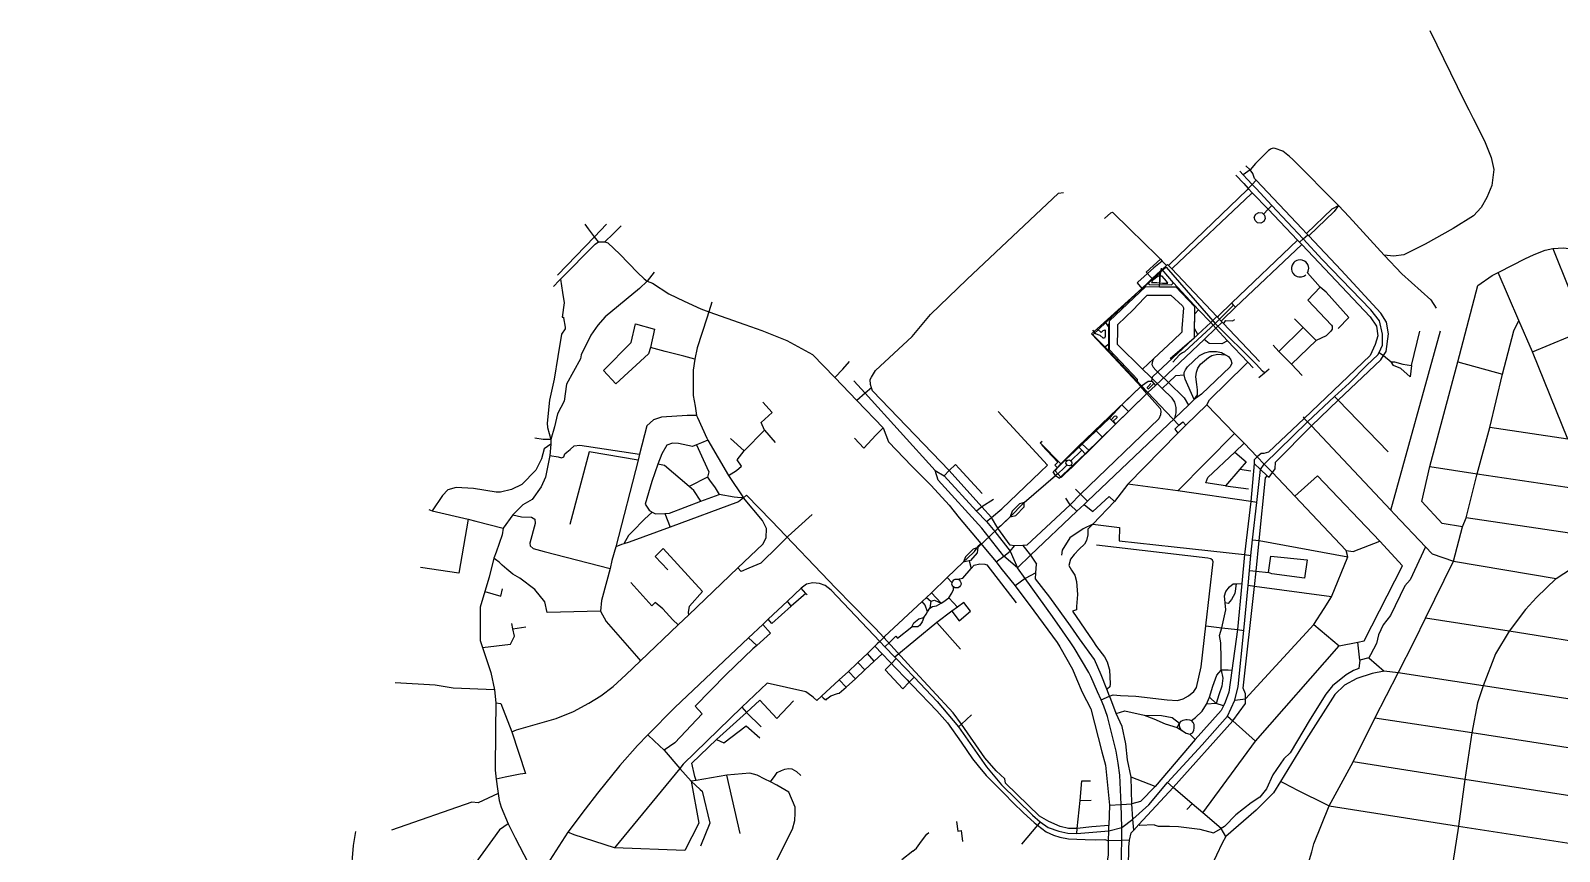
# Model space of a CAD drawing. Header units: metres. Extents: x -31082 to -28469, y -47021 to -43725.
# Drawn here: x -30457 to -29136, y -44434 to -43725 of the extents above; entities that cross this region are included whole.
import ezdxf

# ---------------------------------------------------------------- set-up
doc = ezdxf.new("R2010")
doc.units = ezdxf.units.M
doc.header["$MEASUREMENT"] = 0

msp = doc.modelspace()

# ---------------------------------------------------------------- linework, layer by layer
for points in [[(-29248.2, -43725.5), (-29218.5, -43786), (-29214.4, -43794), (-29210.7, -43801.4), (-29200.8, -43820.8), (-29195.1, -43835.2), (-29192.9, -43845.4), (-29194.5, -43859.2), (-29198.8, -43869.6), (-29203.7, -43878.2), (-29210.3, -43885.6), (-29228, -43896.5), (-29252.3, -43909.8), (-29270.7, -43919.2), (-29279.6, -43920.4), (-29287.5, -43919.4), (-29317.8, -43886.4), (-29327.1, -43876.4), (-29366.6, -43836.9), (-29369.3, -43834.2), (-29375.3, -43829.7), (-29381.9, -43827.2), (-29383.5, -43827.1), (-29385.2, -43827.5), (-29386.1, -43828.1), (-29387.5, -43829), (-29398.9, -43840.4), (-29403.4, -43845.6), (-29409.4, -43850)], [(-29474.9, -44374.9), (-29444.9, -44342.3), (-29422.9, -44317.5), (-29416.6, -44303.9), (-29413.7, -44292), (-29408.9, -44243.5), (-29405.1, -44204.7), (-29404, -44191.9), (-29402.9, -44178.8), (-29401.3, -44165.2), (-29397.5, -44133.1), (-29394.6, -44104.6), (-29391.2, -44099.9), (-29353.8, -44063.4), (-29330.5, -44041.6), (-29317.9, -44029.9), (-29302.6, -44014.5), (-29293.1, -44005.6), (-29292, -44003.4), (-29289.1, -43997.2), (-29289, -43987.7), (-29291.6, -43976.2), (-29299, -43966.6), (-29341.2, -43923.3), (-29357.6, -43905.4), (-29384.7, -43876.4), (-29398.3, -43861.9), (-29401.6, -43858.3), (-29405.7, -43854), (-29409.4, -43850), (-29412.3, -43847)], [(-29415.8, -43850.3), (-29409, -43857.6), (-29405, -43861.8), (-29401.5, -43865.8), (-29387.7, -43879.8), (-29362.5, -43906.5), (-29360.9, -43908.2), (-29358.8, -43910.3), (-29299.7, -43972.7), (-29294.3, -43980.8), (-29293, -43989.2), (-29295.4, -43996.7), (-29299.6, -44006), (-29356.6, -44060.4), (-29387.6, -44089.7), (-29391.5, -44090.8), (-29394, -44090.6)], [(-29401.1, -43848.8), (-29403.4, -43845.6), (-29407.2, -43842.3)], [(-29381.8, -44103.9), (-29381.4, -44098.2), (-29350.5, -44066.9), (-29327.3, -44044.8), (-29290.4, -44009.7), (-29288.2, -44006.1), (-29286, -44002.6), (-29283.9, -43987.4), (-29285.6, -43977.4), (-29290.5, -43969.5), (-29324.7, -43932.4), (-29352.8, -43902.6), (-29353.5, -43901.8), (-29354.6, -43900.6), (-29358.4, -43896.6), (-29398.1, -43854.8), (-29399.7, -43853.3), (-29401.1, -43848.8)], [(-29492.7, -44038.9), (-29481, -44052), (-29480.6, -44054.2), (-29480.8, -44057.4), (-29482.4, -44060.9), (-29550.1, -44126), (-29558.9, -44135), (-29596.4, -44170), (-29599.8, -44170.3), (-29606.9, -44170.6), (-29610.7, -44169.9), (-29621.5, -44155.3), (-29626.9, -44146), (-29635.3, -44136.9), (-29663.4, -44105.5), (-29729.6, -44036.6), (-29730.5, -44034.1), (-29731.4, -44031.1), (-29731.6, -44026.8), (-29730.6, -44024.7), (-29727, -44019.1), (-29695.5, -43989.6), (-29679.7, -43970.8), (-29648.1, -43940.5), (-29568.9, -43865.8), (-29564.8, -43865.3)], [(-29405, -43861.8), (-29406, -43862.9), (-29472.7, -43927.2)], [(-29398.1, -43854.8), (-29401.6, -43858.3), (-29405, -43861.8)], [(-29470.2, -43930.3), (-29402.4, -43866.6), (-29401.5, -43865.8)], [(-29392, -43884), (-29387.7, -43879.8), (-29384.7, -43876.4)], [(-29354.6, -43900.6), (-29332.5, -43879.4), (-29327.1, -43876.4)], [(-29327.1, -43876.4), (-29330.8, -43881.7), (-29352.8, -43902.6)], [(-29529.2, -43887.8), (-29523.7, -43883), (-29522.2, -43882.2), (-29507.4, -43897.1), (-29483.8, -43919.9), (-29480.9, -43922.8), (-29479.3, -43924.7), (-29476.6, -43927.6)], [(-29391, -43885), (-29390.4, -43887.8), (-29391.7, -43890.5), (-29394.2, -43891.9), (-29397.1, -43891.5), (-29399.2, -43889.5), (-29399.8, -43886.7), (-29398.6, -43884), (-29396, -43882.6), (-29393.1, -43883), (-29392, -43884), (-29391, -43885)], [(-29959.5, -43892.7), (-29969.8, -43903.6), (-30001.9, -43936.7)], [(-29966.5, -43907.9), (-29969.8, -43903.6), (-29974.9, -43896.6), (-29977.9, -43892.6)], [(-29960.8, -43908), (-29953.6, -43900.9), (-29946.8, -43894.1)], [(-29360.9, -43908.2), (-29357.6, -43905.4), (-29353.5, -43901.8)], [(-30000.4, -43941.4), (-29999.3, -43940.3), (-29969.3, -43909.9), (-29966.5, -43907.9), (-29960.8, -43908), (-29958.3, -43908.9), (-29948.1, -43918.5), (-29932.6, -43934.4), (-29926.9, -43939.8), (-29924.4, -43942), (-29919.7, -43943.5), (-29905.5, -43952.9), (-29892.3, -43959.3), (-29878, -43965.9), (-29871, -43968.3), (-29840, -43979.2), (-29825.3, -43984.5), (-29803.7, -43993.1), (-29781.5, -44005.1), (-29762.2, -44025), (-29743.3, -44044.9), (-29720.6, -44068.7), (-29715.9, -44080.8), (-29695.8, -44101.7), (-29679, -44118.3), (-29663.5, -44135.3), (-29654.9, -44146.2), (-29636, -44168.5), (-29632.1, -44173.3), (-29622.8, -44184.3), (-29618.7, -44189.9), (-29606.5, -44204.9), (-29590.2, -44226.5), (-29570, -44254), (-29567.9, -44257.7), (-29557, -44276.9), (-29553.5, -44285.5), (-29548.5, -44297), (-29541, -44311.4), (-29531.4, -44348.4), (-29528.5, -44360), (-29524.8, -44394.6), (-29525.4, -44412)], [(-29430.8, -43971.9), (-29419.3, -43960.6), (-29362.5, -43906.5)], [(-29358.8, -43910.3), (-29416.2, -43964.3), (-29427.5, -43975.5)], [(-29219.8, -44154.1), (-29237.4, -44151.1), (-29255, -44132.3), (-29248.3, -44102.1), (-29224.1, -44011.5), (-29206.6, -43945.5), (-29194.4, -43937.1), (-29189.2, -43934.5), (-29188.1, -43933.9), (-29166.2, -43922.6), (-29157.9, -43918.9), (-29148.4, -43915.1), (-29141.9, -43913.8), (-29132.6, -43913.2), (-29112.6, -43915.7), (-29095, -43919.5), (-29080.5, -43923.4), (-29057.3, -43937.9), (-29038.4, -43950), (-29030.4, -43957.8), (-29022.1, -43971)], [(-29141.9, -43913.8), (-29113.7, -43983.9), (-29075.1, -44077.1)], [(-29497.8, -44032.9), (-29500.9, -44029.5), (-29525.9, -44003), (-29540.6, -43987.4), (-29535.7, -43983), (-29496.9, -43948.3), (-29481.2, -43934.4), (-29475.9, -43929.9), (-29433.7, -43978.4), (-29460.1, -44002.9), (-29461.8, -44003.8), (-29464.4, -44005.4), (-29470.2, -44011.8)], [(-29465, -44066.4), (-29491.7, -44038.1), (-29497.2, -44032.3), (-29529, -43998.5), (-29539.2, -43988.2), (-29528.2, -43977.7), (-29491.9, -43943.4), (-29488.1, -43939.7), (-29480.7, -43932.6), (-29479.5, -43931.7), (-29475.8, -43928.4), (-29474.8, -43927.5), (-29474, -43928.4), (-29471.2, -43931.3), (-29432.2, -43972.4), (-29431.8, -43972.8), (-29428.4, -43976.3), (-29427.5, -43977.3), (-29426.6, -43978.3), (-29395.2, -44011.3)], [(-29486.6, -43930.4), (-29500.3, -43942.7)], [(-29489, -43938.7), (-29493.2, -43934.1), (-29480.9, -43922.8)], [(-29479.3, -43924.7), (-29486.6, -43930.4)], [(-29480.4, -43930.8), (-29480.7, -43932.6), (-29481.2, -43936.2), (-29481.4, -43939)], [(-29400.7, -44016.7), (-29405.4, -44011.8), (-29423, -43993.3), (-29433, -43982.4), (-29437.5, -43977.6), (-29447.9, -43966.6), (-29469.5, -43943.4), (-29479.5, -43931.7)], [(-29475.8, -43928.4), (-29476.6, -43927.6)], [(-29472.7, -43927.2), (-29474, -43928.4)], [(-29471.2, -43931.3), (-29470.2, -43930.3)], [(-29343, -43947.1), (-29353.8, -43934.6), (-29353.2, -43933.2), (-29352.8, -43930.8), (-29353, -43929.1), (-29353.6, -43927.6), (-29355, -43925.6), (-29356.3, -43924.6), (-29358.5, -43923.7), (-29360.3, -43923.5), (-29362, -43923.7), (-29363.2, -43924.1), (-29364.7, -43925), (-29365.7, -43925.8), (-29366.2, -43926.5), (-29367.2, -43928.2), (-29367.6, -43930), (-29367.6, -43931.6), (-29367.3, -43933.3), (-29366.5, -43934.9), (-29365, -43936.6), (-29363.9, -43937.3), (-29362.9, -43937.8), (-29361.3, -43938.2), (-29359.1, -43938.2), (-29356.9, -43937.5), (-29355.3, -43936.4)], [(-29287.5, -43919.4), (-29272.4, -43935.7), (-29247.2, -43958.1), (-29242.6, -43965.2)], [(-29918.2, -43934.2), (-29924.4, -43942), (-29931.1, -43948.1), (-29960.6, -43972.6), (-29967, -43980), (-29973, -43988.6), (-29981.4, -44005.4), (-29982, -44008.9), (-29993.9, -44030.8), (-29996, -44045.6), (-30001.8, -44056.6), (-30004.3, -44067.8), (-30007.6, -44078.6), (-30007.6, -44082.6), (-30008.5, -44092.5), (-30010.1, -44101.2), (-30012.3, -44111.3), (-30015.8, -44119.5), (-30023.7, -44130.5), (-30031.8, -44135), (-30040.3, -44143.7), (-30048.8, -44155.2)], [(-30005.3, -43946.5), (-30000.4, -43941.4)], [(-29999.3, -43940.3), (-29997.4, -43951.6), (-29996.2, -43960.5), (-29997.8, -43973.1), (-29996.6, -43973.1), (-29996.5, -43973.6)], [(-29500.3, -43942.7), (-29500.9, -43943.2), (-29496.9, -43948.3)], [(-29491.9, -43943.4), (-29490.6, -43944.8), (-29471.4, -43945), (-29469.5, -43943.4)], [(-29488.1, -43939.7), (-29489, -43938.7)], [(-29487.8, -43941.3), (-29488.7, -43943.1), (-29487, -43943.1)], [(-29482.9, -43937.6), (-29487.8, -43941.3)], [(-29487, -43943.1), (-29483.9, -43943.1)], [(-29483.9, -43943.1), (-29481.6, -43943.2), (-29479.1, -43943.5)], [(-29481.3, -43937.7), (-29482.9, -43937.6)], [(-29481.8, -43946.7), (-29481.5, -43941.8)], [(-29481.5, -43941.9), (-29481.6, -43943.2)], [(-29481.4, -43939), (-29481.5, -43941.9)], [(-29481.5, -43941.8), (-29481.3, -43939)], [(-29481.3, -43939), (-29481.3, -43937.7), (-29481.2, -43934.4)], [(-29479.5, -43937.7), (-29481.3, -43937.7)], [(-29475.6, -43942), (-29479.5, -43937.7)], [(-29479.1, -43943.5), (-29476, -43943.5)], [(-29476, -43943.5), (-29474.4, -43943.6), (-29475.6, -43942)], [(-29196.3, -44068.4), (-29185.3, -44022.1), (-29175.6, -43984.9), (-29171.4, -43976), (-29189.2, -43934.5)], [(-29500.9, -44029.5), (-29500.7, -44026.8), (-29525, -44001.1), (-29525, -43993), (-29525, -43979), (-29525, -43976.1), (-29493.5, -43946.6), (-29481.8, -43946.7), (-29467.5, -43946.9), (-29451.5, -43963.7), (-29451.8, -43991.1), (-29472.6, -44009)], [(-29504.6, -43966.6), (-29494.9, -43956.7)], [(-29494.9, -43956.7), (-29492.4, -43954), (-29474.8, -43953.9)], [(-29474.8, -43953.9), (-29472, -43954), (-29461.9, -43963.2)], [(-29343, -43947.1), (-29353.5, -43958.4), (-29333.1, -43979.9), (-29332.6, -43980.8), (-29332.5, -43982.1), (-29332.6, -43983.4), (-29333.1, -43984.3), (-29333.8, -43985.2), (-29337.8, -43989.1), (-29346.4, -43993.2)], [(-29327.4, -43982.7), (-29318.2, -43973.2), (-29337.7, -43951.5), (-29343, -43947.1)], [(-29868.4, -43960), (-29871, -43968.3), (-29872.7, -43973.8), (-29881.2, -43999.6), (-29883.3, -44009.4), (-29884.6, -44018.8), (-29884.7, -44029.8), (-29884.6, -44040.7), (-29883, -44050), (-29881.6, -44057.9)], [(-29517.8, -43984.7), (-29517.6, -43979.2), (-29504.6, -43966.6)], [(-29461.9, -43963.2), (-29460.9, -43964.9), (-29462.4, -43982.9)], [(-29448.7, -43988), (-29451.6, -43982.8), (-29451.2, -43970.1), (-29447.9, -43966.6)], [(-29423.2, -43968), (-29433.7, -43978.4)], [(-29417.7, -43962.5), (-29423.2, -43968)], [(-29416.2, -43964.3), (-29417.7, -43962.5), (-29419.3, -43960.6)], [(-29159.5, -44003), (-29113.7, -43983.9), (-29076.1, -43968.7)], [(-29995.1, -43981.6), (-29995.1, -43983.1), (-29998.3, -43987.7), (-30001.4, -44007.1), (-30004.6, -44026.4), (-30008.6, -44044.8), (-30010.7, -44064.5), (-30010.5, -44068.3), (-30007.6, -44078.6)], [(-29996.5, -43973.6), (-29995.1, -43981.6)], [(-29921.5, -43999.1), (-29923.1, -44004.6), (-29951.3, -44030.6), (-29962, -44019.1), (-29938.1, -43994.9), (-29934.4, -43978.8), (-29918, -43983.4), (-29921.5, -43999.1)], [(-29555.5, -44089.3), (-29548.5, -44082.7), (-29536.4, -44071.1), (-29524.9, -44060.1), (-29514.3, -44048.6), (-29497.2, -44032.3), (-29491.4, -44028.4), (-29488.4, -44028.3), (-29487.7, -44024.5), (-29448.7, -43988), (-29437.5, -43977.6), (-29432.2, -43972.4)], [(-29427.5, -43977.3), (-29433, -43982.4), (-29443.1, -43992.4), (-29485.1, -44031.9), (-29491.7, -44038.1), (-29508.4, -44054.4), (-29519.8, -44065.4), (-29531, -44076.6), (-29542.5, -44088.2), (-29549.6, -44095.1)], [(-29539.7, -43984.1), (-29537.2, -43987), (-29533.4, -43988.5)], [(-29535.7, -43983), (-29532.2, -43986.2)], [(-29532.2, -43986.2), (-29530.3, -43984.4)], [(-29530.3, -43984.4), (-29528.7, -43984), (-29528.6, -43985.4)], [(-29529, -43998.5), (-29525.6, -43995.9), (-29525.2, -43982), (-29528.2, -43977.7)], [(-29525, -43979), (-29525.9, -43979), (-29525.9, -43993.8), (-29525.9, -44003)], [(-29462.4, -43982.9), (-29462.5, -43986), (-29470, -43993.1)], [(-29433.7, -43978.4), (-29398.3, -44013.5)], [(-29431.8, -43972.8), (-29430.8, -43971.9)], [(-29427.5, -43975.5), (-29428.4, -43976.3)], [(-29426.6, -43978.3), (-29425.7, -43977.3), (-29424.4, -43975.9)], [(-29424.4, -43975.9), (-29418.7, -43976.2)], [(-29418.7, -43976.2), (-29416.7, -43975)], [(-29378.7, -44002.5), (-29357.6, -43981.9)], [(-29365.1, -43974.4), (-29357.6, -43981.9)], [(-29357.6, -43981.9), (-29346.4, -43993.2)], [(-29129, -44078.5), (-29159.5, -44003), (-29171.4, -43976)], [(-29530.5, -43991.1), (-29533.4, -43988.5)], [(-29528.8, -43989.7), (-29529.1, -43991.2), (-29530.5, -43991.1)], [(-29528.6, -43985.4), (-29528.8, -43989.7)], [(-29514, -44000.5), (-29518.1, -43996.5), (-29517.8, -43984.7)], [(-29470, -43993.1), (-29486.6, -44008.8), (-29487.8, -44010.9), (-29488.2, -44013.9), (-29487.2, -44016.1), (-29485, -44018.7), (-29481.5, -44022.1), (-29473.9, -44029.4), (-29460.5, -44042.6), (-29456.7, -44048.9)], [(-29423, -43993.3), (-29427.9, -43995.9), (-29438.8, -43995.7), (-29443.1, -43992.4)], [(-29378.7, -44002.5), (-29383.4, -43997.2)], [(-29346.4, -43993.2), (-29367.7, -44013.6), (-29378.7, -44002.5)], [(-29281.8, -44139.7), (-29239, -43984.8)], [(-29264, -44014.7), (-29256.8, -43985.2)], [(-29908.9, -44002.5), (-29921.5, -43999.1)], [(-29892.8, -44006.8), (-29908.9, -44002.5)], [(-29883.3, -44009.4), (-29892.8, -44006.8)], [(-29500.3, -44014), (-29514, -44000.5)], [(-29486.6, -44008.8), (-29496.4, -44017.8)], [(-29451.7, -44044.2), (-29459.6, -44026.4), (-29460.3, -44022.9), (-29460.3, -44020.8), (-29459.3, -44018.5), (-29457.4, -44016), (-29447.1, -44006), (-29442.5, -44003.7), (-29438.2, -44002.6), (-29432.5, -44002.6), (-29428.1, -44003.6), (-29424.6, -44005.4)], [(-29424.6, -44005.4), (-29422, -44007.1), (-29420, -44009.7), (-29419.3, -44012.8), (-29420.8, -44015.8), (-29445.3, -44039.4), (-29451.7, -44044.2), (-29449, -44040.1), (-29448.8, -44035.8), (-29449.6, -44031.1), (-29450.3, -44024.5), (-29449.8, -44020.4), (-29448.7, -44016.9), (-29446.2, -44013.6), (-29439.5, -44007.7), (-29436.4, -44006.1), (-29431.5, -44005), (-29424.6, -44005.4)], [(-29292, -44003.4), (-29288.2, -44006.1), (-29281.7, -44011.6)], [(-29762.2, -44025), (-29755.2, -44018), (-29749.4, -44011.4)], [(-29468.5, -44060.1), (-29467.4, -44055.5), (-29467.4, -44050.9), (-29468.5, -44046.3), (-29470.8, -44042.9), (-29479.3, -44034.6), (-29490.1, -44023.9), (-29496.4, -44017.8), (-29500.3, -44014)], [(-29479.3, -44034.6), (-29473.9, -44029.4), (-29467.6, -44023.4), (-29460.3, -44022.9)], [(-29440.9, -44048.8), (-29438.6, -44044.5), (-29407.7, -44014.3), (-29407, -44013.5)], [(-29407, -44013.5), (-29405.4, -44011.8)], [(-29392.6, -44019.5), (-29398.3, -44013.5)], [(-29396, -44025.1), (-29391.1, -44021), (-29387, -44017.6)], [(-29391.1, -44021), (-29392.6, -44019.5)], [(-29367.7, -44013.6), (-29358.5, -44023.5)], [(-29264, -44014.7), (-29265.2, -44024.5), (-29273.3, -44017.2), (-29279.6, -44014.8), (-29281.7, -44011.6)], [(-29281.7, -44011.6), (-29278.8, -44011.7), (-29271.4, -44013.7), (-29264, -44014.7)], [(-29224.1, -44011.5), (-29185.3, -44022.1)], [(-29745.8, -44027.9), (-29736.1, -44038.6), (-29675.6, -44105.4)], [(-29730.5, -44034.1), (-29736.1, -44038.6), (-29743.3, -44044.9)], [(-29571.6, -44109.7), (-29573.6, -44106.6), (-29570.7, -44103.7), (-29566.9, -44099.8), (-29552.1, -44084.6), (-29497.8, -44032.9)], [(-29565.2, -44109.3), (-29546, -44091), (-29519.6, -44065.4), (-29492.7, -44038.9), (-29497.8, -44032.9)], [(-29489.1, -44030.3), (-29491.9, -44033.1), (-29492.3, -44033.6), (-29492.3, -44034.1), (-29491.8, -44034.7), (-29491.2, -44034.8), (-29490.6, -44034.4), (-29488, -44031.6)], [(-29488.4, -44028.3), (-29486.6, -44030.4), (-29485.1, -44031.9)], [(-29486.6, -44030.4), (-29488, -44031.6)], [(-29854.2, -44109.8), (-29847.3, -44105.4), (-29842.8, -44101.6), (-29846.5, -44096.2), (-29840.5, -44088.4), (-29822.9, -44070.5), (-29825.9, -44064), (-29816.4, -44055.4), (-29824.3, -44046.5)], [(-29416.6, -44303.9), (-29407.5, -44302.7), (-29348.3, -44238.5), (-29339.4, -44224.7), (-29333, -44214.6), (-29319, -44179.9), (-29320.4, -44174.4), (-29364.8, -44127.6), (-29384.1, -44107.2), (-29391.2, -44099.9), (-29397.2, -44093.7), (-29408.6, -44081.9), (-29416.8, -44073.5), (-29440.9, -44048.8), (-29458.9, -44066.4), (-29465.8, -44073.2), (-29509.1, -44117.1), (-29520.7, -44132.3), (-29539.3, -44151.9)], [(-29514.3, -44048.6), (-29508.4, -44054.4)], [(-29456.7, -44048.9), (-29468.5, -44060.1)], [(-29456.7, -44048.9), (-29451.7, -44044.2)], [(-29284.3, -44089.4), (-29327.3, -44044.8), (-29330.5, -44041.6)], [(-29139.1, -44198.6), (-29118.4, -44185.1), (-29097, -44173), (-29080.7, -44166.5), (-29068, -44161.5), (-29027.5, -44145.5), (-28989.6, -44129.9), (-28951.7, -44114.6), (-28925.2, -44103.1), (-28923.6, -44099.9), (-28924.7, -44086.9), (-28939.1, -44057.8), (-28951.3, -44043.8), (-28950.6, -44039)], [(-29881.6, -44057.9), (-29889.7, -44057.9), (-29911.9, -44059.5), (-29918.9, -44061.7), (-29924.5, -44066.8), (-29930.9, -44091.4), (-29932.2, -44096.6), (-29951.5, -44171.4), (-29955, -44183.1), (-29956.4, -44190.2), (-29963, -44214.4), (-29963.9, -44217.8), (-29964.7, -44227), (-29959.8, -44235.8), (-29933.6, -44265.8), (-29930.1, -44269.8)], [(-29881.6, -44057.9), (-29881, -44059.7), (-29872.9, -44077.5), (-29871.9, -44079.2), (-29854.2, -44109.8), (-29841.1, -44129.1)], [(-29584.5, -44106.7), (-29578.5, -44100.8), (-29621, -44054.6)], [(-29604.5, -44189.4), (-29593.1, -44178.6), (-29553, -44140.5), (-29546.9, -44134.7), (-29544, -44131.9), (-29468.5, -44060.1)], [(-29524.9, -44060.1), (-29523.5, -44061.7), (-29519.8, -44065.4)], [(-29523.5, -44061.7), (-29520.5, -44058.5), (-29519.7, -44058.2), (-29518.9, -44058.4), (-29518.5, -44059.2), (-29518.7, -44059.8), (-29521.8, -44062.9)], [(-29521.8, -44062.9), (-29519.6, -44065.4)], [(-29465, -44066.4), (-29461.7, -44063.4), (-29458.9, -44066.4)], [(-29357.7, -44059.2), (-29356.6, -44060.4), (-29353.8, -44063.4), (-29350.5, -44066.9), (-29281.8, -44139.7), (-29278.7, -44143), (-29251.9, -44171.4), (-29246.1, -44177.5), (-29227.6, -44183.6)], [(-29020.2, -44054.1), (-29037.8, -44061.5), (-29057.6, -44070.3), (-29075.1, -44077.1), (-29091.2, -44083.8), (-29099.2, -44083.3), (-29129, -44078.5), (-29196.3, -44068.4)], [(-29822.9, -44070.5), (-29813.7, -44081.2)], [(-29726.8, -44075), (-29737.1, -44086.1), (-29745.1, -44077.4)], [(-29726.8, -44075), (-29720.6, -44068.7)], [(-29536.4, -44071.1), (-29531, -44076.6)], [(-29465, -44066.4), (-29468.6, -44069.8), (-29465.8, -44073.2)], [(-29465.8, -44123), (-29416.8, -44073.5)], [(-29207.3, -44108.3), (-29196.3, -44068.4)], [(-30007.6, -44082.6), (-30013.4, -44086.8), (-30015.7, -44095.4), (-30020.6, -44105.2), (-30032.7, -44117.5), (-30041.6, -44121.9), (-30051, -44124.1), (-30054.8, -44124.1), (-30074.5, -44120.9), (-30089.5, -44120)], [(-30014.2, -44078.6), (-30021.4, -44077.4)], [(-30007.6, -44078.6), (-30014.2, -44078.6)], [(-30001.1, -44093.6), (-29998.4, -44094.5), (-29996.3, -44093.5), (-29995.5, -44090.9), (-29993.8, -44089.5), (-29990.9, -44087.3), (-29987.4, -44084.2), (-29982.4, -44083.4)], [(-29932.2, -44096.6), (-29974.4, -44089.3), (-29991.1, -44152)], [(-29982.4, -44083.4), (-29930.9, -44091.4)], [(-29871.9, -44079.2), (-29877.5, -44081.5), (-29881.8, -44083.3), (-29885.3, -44084.8), (-29897.3, -44082.1), (-29902.4, -44081.9), (-29907.4, -44083.5), (-29911.8, -44091.1), (-29915.1, -44099.9), (-29920.3, -44114.8), (-29926, -44134.4), (-29922.5, -44139.6), (-29919.9, -44141.3), (-29917.2, -44142.9), (-29909.2, -44142.5), (-29905.1, -44142.3), (-29878, -44132), (-29862.2, -44126.1)], [(-29881.8, -44083.3), (-29876.1, -44096), (-29871.2, -44106.5), (-29872.3, -44111.2), (-29888.2, -44119.1)], [(-29852.3, -44077.9), (-29840.5, -44088.4)], [(-29566.9, -44099.8), (-29584.7, -44081.5), (-29583.2, -44080.1)], [(-29569.7, -44103.2), (-29572.1, -44100.9), (-29569.5, -44098.1), (-29583.4, -44083.5)], [(-29558.6, -44092.3), (-29555.5, -44089.3)], [(-29552.1, -44084.6), (-29548.8, -44087.8), (-29546, -44091)], [(-29551.6, -44090.7), (-29548.8, -44087.8)], [(-29548.5, -44082.7), (-29542.5, -44088.2)], [(-29416.5, -44089.5), (-29406.9, -44098), (-29412.4, -44104.3), (-29424.8, -44118.6), (-29441.6, -44116.2), (-29440, -44111.4), (-29416.5, -44089.5)], [(-29408.6, -44081.9), (-29416.5, -44089.5)], [(-30008.5, -44092.5), (-30001.1, -44093.6)], [(-29878, -44132), (-29884, -44122.8), (-29888.2, -44119.1), (-29909.4, -44101), (-29915.1, -44099.9)], [(-29667.7, -44109.9), (-29663.4, -44105.5), (-29658, -44100.1), (-29654.8, -44103.7), (-29634.9, -44125.2)], [(-29563.1, -44108), (-29565, -44109.8), (-29566.7, -44111.4), (-29571.9, -44105.6), (-29569.7, -44103.2), (-29568.6, -44102)], [(-29564.2, -44103.2), (-29569.6, -44108.2)], [(-29568.6, -44102), (-29566.3, -44099.6)], [(-29566.3, -44099.6), (-29562.8, -44096.2)], [(-29561.7, -44100.7), (-29564.2, -44103.2)], [(-29562.8, -44096.2), (-29558.6, -44092.3)], [(-29562.8, -44096.2), (-29561.8, -44097.2)], [(-29558.1, -44100.7), (-29558.9, -44101.2), (-29559.9, -44101.4), (-29560.8, -44101.2), (-29561.7, -44100.7), (-29562.2, -44099.9), (-29562.5, -44099), (-29562.3, -44098), (-29561.8, -44097.2), (-29561, -44096.6), (-29560.1, -44096.3), (-29559.1, -44096.5), (-29558.3, -44097), (-29557.7, -44097.8), (-29557.4, -44098.7), (-29557.6, -44099.7), (-29558.1, -44100.7)], [(-29552.6, -44098), (-29556.6, -44101.9), (-29560.7, -44105.6)], [(-29558.3, -44097), (-29556, -44094.8)], [(-29556.6, -44101.9), (-29558.1, -44100.7)], [(-29556, -44094.8), (-29551.6, -44090.7)], [(-29549.6, -44095.1), (-29552.6, -44098)], [(-29399.8, -44096.3), (-29400, -44099.5), (-29402.7, -44132.3), (-29408.3, -44178.1), (-29410.6, -44203.1), (-29414.4, -44242.8), (-29419.2, -44278.3), (-29421.8, -44296.9), (-29424.9, -44305.6), (-29426.3, -44308.6), (-29428.3, -44312.8), (-29450.9, -44337.8), (-29485.6, -44378.4), (-29498.1, -44391.3), (-29505.7, -44393.2)], [(-29388.7, -44110.1), (-29394.6, -44104.6), (-29400, -44099.5)], [(-29394, -44090.6), (-29397.2, -44093.7), (-29399.8, -44096.3)], [(-29248.3, -44102.1), (-29207.3, -44108.3), (-29082.9, -44126.6)], [(-29872.3, -44111.2), (-29870.4, -44113.9), (-29865.7, -44120.3), (-29862.2, -44126.1)], [(-29604.5, -44189.4), (-29616.1, -44179.3), (-29635.2, -44155.3), (-29673, -44113.8), (-29675.6, -44105.4)], [(-29675.6, -44105.4), (-29667.7, -44109.9), (-29639.7, -44140.5), (-29631.1, -44149.5), (-29624.1, -44158), (-29610.8, -44175.1), (-29604.5, -44189.4)], [(-29617.8, -44138.4), (-29584.5, -44106.7)], [(-29598.7, -44133.2), (-29571.6, -44109.7)], [(-29569.6, -44108.2), (-29571.6, -44109.7)], [(-29571.6, -44109.7), (-29568.2, -44112), (-29565.2, -44109.3)], [(-29560.7, -44105.6), (-29563.1, -44108)], [(-29504, -44416.2), (-29499.5, -44411.1), (-29470, -44379.1), (-29418.5, -44321.5), (-29407.3, -44306.8), (-29407.5, -44302.7), (-29407.5, -44298.4), (-29409.3, -44293.3), (-29399.7, -44205.5), (-29398.3, -44192.5), (-29395.5, -44166), (-29390.1, -44111.9), (-29388.7, -44110.1), (-29386.9, -44111.2)], [(-29412.4, -44104.3), (-29402.8, -44105.7)], [(-29386.9, -44111.2), (-29384.1, -44107.2), (-29381.8, -44103.9)], [(-29326.5, -44256.9), (-29310.4, -44253.6), (-29304.8, -44252.5), (-29271.7, -44187.7), (-29291.4, -44166.4), (-29345.1, -44110.1), (-29364.8, -44127.6)], [(-29275.6, -44280.1), (-29261.3, -44252.5), (-29252, -44233.1), (-29227.6, -44183.6), (-29219.8, -44154.1), (-29216.7, -44146.4), (-29207.3, -44108.3)], [(-30089.5, -44120), (-30096.6, -44122.2), (-30101.3, -44127.1), (-30110.1, -44140.2)], [(-30041.3, -44331.1), (-30037.2, -44329.5), (-30003.1, -44319.5), (-29988.1, -44313.7), (-29974.8, -44306.5), (-29964.3, -44300.1), (-29953.8, -44291.9), (-29942.9, -44281.8), (-29930.1, -44269.8), (-29897.6, -44238.8), (-29888.4, -44230.1), (-29845.9, -44189.6), (-29824.3, -44169.1), (-29821.6, -44163.5), (-29821.3, -44155.6), (-29824.7, -44148.5), (-29841.1, -44129.1)], [(-29841.1, -44129.1), (-29845.5, -44132.6), (-29904.6, -44154.3), (-29940, -44167.4), (-29944.5, -44168.7), (-29946.6, -44169.3), (-29951.5, -44171.4)], [(-29849.2, -44128.5), (-29862.2, -44126.1)], [(-29841.1, -44129.1), (-29846.4, -44128.8), (-29849.2, -44128.5)], [(-29841.1, -44129.1), (-29838.5, -44126.6), (-29816.8, -44149)], [(-29553, -44140.5), (-29558.9, -44135), (-29562.5, -44129.4)], [(-29554.2, -44121.5), (-29550.1, -44126), (-29544, -44131.9)], [(-29546.9, -44134.7), (-29539.4, -44140.7), (-29525.1, -44127.8), (-29520.7, -44132.3)], [(-29397.5, -44133.1), (-29402.7, -44132.3), (-29465.8, -44123), (-29509.1, -44117.1)], [(-29424.8, -44118.6), (-29404.8, -44121.4)], [(-30113, -44139.2), (-30110.1, -44140.2), (-30079, -44147.6), (-30072.5, -44149.1), (-30048.8, -44155.2)], [(-29919.9, -44141.3), (-29926.7, -44147.4)], [(-29909.2, -44142.5), (-29904.6, -44154.3)], [(-29625.2, -44130.5), (-29635.3, -44136.9), (-29639.7, -44140.5)], [(-29631.1, -44149.5), (-29626.9, -44146), (-29617.8, -44138.4)], [(-29598.7, -44133.2), (-29611.2, -44146), (-29618.8, -44153.1)], [(-29610.7, -44145.5), (-29605.9, -44144.3), (-29598.5, -44136.7), (-29598.7, -44133.2)], [(-29598.7, -44133.2), (-29602.7, -44134.2), (-29609.1, -44140.5), (-29610.7, -44145.5)], [(-30079, -44147.6), (-30087.1, -44194.2), (-30120.1, -44189.2)], [(-30048.8, -44155.2), (-30049.5, -44161.1), (-30054.8, -44176.1), (-30056.9, -44181.2), (-30060.9, -44197.6), (-30064.6, -44209.8), (-30068.6, -44223.5), (-30068.6, -44237.3), (-30068.6, -44252.2), (-30066.7, -44258.3), (-30059.4, -44280), (-30056.2, -44295), (-30055, -44306), (-30055.5, -44330), (-30055.8, -44364.3), (-30054.9, -44371.9), (-30053.8, -44380.3), (-30053.2, -44384.3), (-30052.2, -44390.4), (-30050.5, -44396.2), (-30044.4, -44410.5), (-30038.5, -44422.7), (-30027.3, -44444.4)], [(-30040.3, -44143.7), (-30033, -44145.5), (-30024.2, -44145.7), (-30021.4, -44147.6), (-30021.1, -44151.2), (-30025.7, -44168.1), (-30025.5, -44170.6), (-30022.9, -44172.8), (-30013.3, -44175.4)], [(-29926.7, -44147.4), (-29937.2, -44158.3)], [(-29781.7, -44143.4), (-29802.6, -44162.1), (-29811.1, -44170.7), (-29826.1, -44185.5), (-29836.6, -44189.7), (-29843.2, -44192.6), (-29845.9, -44189.6)], [(-29761.3, -44207.1), (-29816.8, -44149)], [(-29610.7, -44145.5), (-29638.8, -44171.8)], [(-29618.8, -44153.1), (-29621.5, -44155.3)], [(-29539.3, -44151.9), (-29547.7, -44155.7), (-29559.2, -44163.7), (-29565.7, -44174.1), (-29566.3, -44178.5)], [(-29539.3, -44151.9), (-29543.7, -44156.2), (-29543.7, -44160.9), (-29544.7, -44165.8), (-29546.4, -44169.1), (-29551, -44173.5), (-29555.5, -44178), (-29558.7, -44182.1), (-29560, -44187.4), (-29557.8, -44191.5), (-29554.9, -44195.7), (-29553.3, -44201.4), (-29552.6, -44212.4), (-29553.5, -44222.9), (-29553.5, -44225.7), (-29557, -44226.9), (-29539.4, -44252.5), (-29536.1, -44257.4), (-29529.3, -44266.3), (-29527, -44270.8), (-29525.2, -44276.6), (-29525, -44277.7)], [(-29539.3, -44151.9), (-29516.2, -44154.7), (-29516.5, -44166.3), (-29469.1, -44171.4), (-29408.3, -44178.1), (-29402.9, -44178.8)], [(-29080.7, -44166.5), (-29216.7, -44146.4)], [(-29937.2, -44158.3), (-29940.6, -44161.6), (-29944.5, -44168.7)], [(-29636, -44168.5), (-29637.9, -44170.3)], [(-29401.3, -44165.2), (-29395.5, -44166), (-29319, -44179.9)], [(-29314.5, -44175.5), (-29291.4, -44166.4)], [(-30055.3, -44182.3), (-30056.9, -44181.2)], [(-30052.1, -44184.7), (-30055.3, -44182.3)], [(-30013.3, -44175.4), (-29956.4, -44190.2)], [(-29888.4, -44230.1), (-29888.6, -44228.1), (-29887.7, -44222.7), (-29876.5, -44209.8), (-29910.4, -44172.8), (-29917.3, -44179.8), (-29906.4, -44191.2)], [(-29647.9, -44181.4), (-29651.1, -44184.4), (-29651.4, -44184.7), (-29665.3, -44197.9), (-29678.6, -44211.1), (-29682.9, -44215.2), (-29686.9, -44218.7), (-29719.2, -44248.9), (-29720, -44249.7), (-29723.3, -44253.1)], [(-29638.8, -44171.8), (-29639.2, -44176.4), (-29645.1, -44183.3), (-29646.3, -44183.5), (-29651.4, -44184.7)], [(-29638.8, -44171.8), (-29642.6, -44173.3), (-29649.3, -44180.1), (-29651.1, -44184.4)], [(-29647.9, -44181.4), (-29641.6, -44175.4), (-29637.9, -44170.3)], [(-29622.8, -44184.3), (-29616.1, -44179.3), (-29610.8, -44175.1), (-29606.9, -44170.6)], [(-29599.8, -44170.3), (-29593.1, -44178.6), (-29588, -44186.2)], [(-29532.2, -44303.4), (-29524.9, -44300.3), (-29521.7, -44299.3), (-29515.3, -44299.9), (-29502.3, -44300.3), (-29475.2, -44303.5), (-29466.3, -44304), (-29461.3, -44302.6), (-29456.6, -44300), (-29452.1, -44296.2), (-29449.8, -44292.8), (-29445.7, -44275.1), (-29441.6, -44239.5), (-29435.3, -44184.3), (-29436, -44182.9), (-29437.5, -44181.7), (-29439.9, -44181), (-29536.1, -44170)], [(-29251.9, -44171.4), (-29265.2, -44199.8), (-29269.7, -44204.9), (-29282.2, -44230.6), (-29288.4, -44238.8), (-29292.4, -44247.5), (-29294.3, -44254.8), (-29299.3, -44264.7), (-29300.9, -44267.2), (-29308.5, -44269.2), (-29309.6, -44276.5), (-29314.2, -44278.2), (-29320.4, -44282), (-29332.3, -44291.4), (-29338, -44298.5), (-29351.5, -44320.3), (-29368.9, -44349.3), (-29374.2, -44354.4), (-29383.9, -44368.4), (-29389.2, -44380.3), (-29395, -44387.7), (-29402.4, -44392.4), (-29415.8, -44402.7), (-29425.7, -44413), (-29428.5, -44414.7)], [(-29387.5, -44193.6), (-29385.6, -44179.5), (-29354.2, -44182.7), (-29356.3, -44198.4), (-29384.7, -44194.6), (-29387.5, -44193.6)], [(-29320.4, -44174.4), (-29314.5, -44175.5)], [(-30049.7, -44187.2), (-30052.1, -44184.7)], [(-30045.5, -44190.6), (-30049.7, -44187.2)], [(-30040.4, -44194.9), (-30045.5, -44190.6)], [(-30034.4, -44198.5), (-30040.4, -44194.9)], [(-29656.2, -44199.3), (-29651.7, -44198.4), (-29644.5, -44190.1), (-29641.8, -44187.2), (-29636.9, -44186.1), (-29632.7, -44186.3), (-29630.8, -44186.9), (-29605.6, -44219.7)], [(-29646.3, -44183.5), (-29644.5, -44190.1)], [(-29588.6, -44193.8), (-29597.8, -44198.7), (-29606.5, -44204.9)], [(-29514.9, -44448.1), (-29514.3, -44424.9), (-29514.4, -44413.9), (-29514.8, -44394), (-29516, -44368.7), (-29517.3, -44358.2), (-29519.2, -44347.9), (-29526.7, -44317.9), (-29529.7, -44309.1), (-29532.2, -44303.4), (-29535.2, -44296.6), (-29541, -44283.4), (-29542.8, -44280), (-29555.3, -44258.7), (-29558.3, -44254.4), (-29565.5, -44243.9), (-29574.1, -44231.5), (-29597.8, -44198.7), (-29604.5, -44189.4)], [(-29505.7, -44393.2), (-29506.1, -44370.4), (-29509.4, -44355.4), (-29510.9, -44341.5), (-29514, -44326.4), (-29519.1, -44315.4), (-29523.9, -44302.9), (-29524.9, -44300.3), (-29527.2, -44294.3), (-29532, -44281.9), (-29537.8, -44268.8), (-29550.9, -44250.9), (-29558.5, -44239.5), (-29576.6, -44214.8), (-29588.9, -44199.1), (-29588.6, -44193.8), (-29588, -44186.2)], [(-29404, -44191.9), (-29398.3, -44192.5), (-29387.5, -44193.6)], [(-29227.6, -44183.6), (-29139.1, -44198.6)], [(-30064.6, -44209.8), (-30050.7, -44213.9), (-30049.3, -44207.6)], [(-29964.7, -44227), (-30010.7, -44228.2), (-30012.7, -44218.8), (-30021.4, -44208.3), (-30034.4, -44198.5)], [(-29723.3, -44253.1), (-29765.5, -44208.9), (-29770.5, -44204.7), (-29775.5, -44203), (-29781.1, -44202.4), (-29786.6, -44203.6), (-29791.4, -44207.1), (-29803.2, -44218.3), (-29819.7, -44233.8), (-29824.4, -44238.3), (-29836.7, -44249.9), (-29900.4, -44310.1), (-29923.9, -44333.7), (-29932.8, -44342.9), (-29948.1, -44360.2), (-29967.4, -44384), (-29977.9, -44397.9), (-29992.9, -44417.9), (-30013.5, -44450.1), (-30016.7, -44454)], [(-29897.6, -44238.8), (-29902.1, -44234.3), (-29910.9, -44225), (-29917.4, -44219.3), (-29920.2, -44222.3), (-29938.6, -44202.1)], [(-29786, -44212.8), (-29787.3, -44211.6), (-29791.4, -44207.1)], [(-29525.4, -44412), (-29540.1, -44413.3), (-29552.8, -44414.6), (-29560.4, -44414.5), (-29567.4, -44412.9), (-29577.4, -44408.7), (-29585.4, -44403.9), (-29614.9, -44375.6), (-29615.4, -44371.7), (-29622.8, -44364.7), (-29632.6, -44353.6), (-29652.8, -44324.5), (-29660.1, -44314.7), (-29696.2, -44275.7), (-29720, -44249.7), (-29727.2, -44242), (-29732, -44237), (-29761.3, -44207.1)], [(-29685.4, -44232.3), (-29683.3, -44229.5), (-29682.1, -44227.4), (-29680.2, -44224.3), (-29677.7, -44223), (-29674.3, -44222.4), (-29670.3, -44220), (-29669, -44219.2), (-29663.8, -44215.3), (-29661.1, -44211.3), (-29659.7, -44208.3), (-29659.6, -44206)], [(-29660.9, -44202.5), (-29665.3, -44197.9)], [(-29659.6, -44206), (-29660.3, -44205.3), (-29660.7, -44204.4), (-29661, -44203.5), (-29660.9, -44202.5), (-29660.6, -44201.5), (-29660.1, -44200.6), (-29659.3, -44199.9), (-29658.3, -44199.4), (-29657.2, -44199.2), (-29656.2, -44199.3), (-29654.9, -44199.9), (-29653.9, -44200.9), (-29653.3, -44202.1), (-29653.2, -44203.5), (-29653.6, -44204.8), (-29654.5, -44206), (-29655.7, -44206.7), (-29657.1, -44206.9), (-29658.4, -44206.7), (-29659.6, -44206)], [(-29466.5, -44327.3), (-29464.4, -44323.6), (-29463.1, -44321.9), (-29461.3, -44321), (-29459.1, -44320.5), (-29457.7, -44320.5), (-29455.8, -44320.8), (-29454.2, -44321.4), (-29450.7, -44318.7), (-29444.8, -44313.2), (-29441.1, -44307.3), (-29438.6, -44301.2), (-29435.7, -44291.8), (-29432.2, -44282.1), (-29428.4, -44277.9), (-29428.4, -44267.9), (-29428.8, -44254.2), (-29429.9, -44248), (-29428, -44241.2), (-29424.3, -44225.7), (-29425.1, -44219.8), (-29425.7, -44213.8), (-29424.3, -44209.9), (-29421.3, -44205.8), (-29418, -44203.3), (-29415.6, -44203.2), (-29410.6, -44203.1)], [(-29415.6, -44203.2), (-29416.6, -44211.8), (-29419.4, -44216.7), (-29422.4, -44220.2), (-29425.1, -44219.8)], [(-29333, -44214.6), (-29399.7, -44205.5), (-29405.1, -44204.7)], [(-29139.1, -44198.6), (-29155.9, -44215.1), (-29165.4, -44225.6), (-29179.6, -44244.2), (-29191.3, -44263.8), (-29202.2, -44291.3), (-29207.1, -44306), (-29211.9, -44331.9), (-29217.8, -44372.3), (-29223.5, -44412.5), (-29229.8, -44453.1)], [(-29787.3, -44211.6), (-29799.8, -44222.7), (-29816.7, -44237.6), (-29819.7, -44233.8)], [(-29799.8, -44222.7), (-29803.2, -44218.3)], [(-29682.1, -44227.4), (-29684.3, -44221.8), (-29686.9, -44218.7)], [(-29682.9, -44215.2), (-29679.2, -44218.4), (-29676.1, -44217.3), (-29670.3, -44220)], [(-29679.2, -44218.4), (-29680.2, -44224.3)], [(-29678.6, -44211.1), (-29670.3, -44220)], [(-29661, -44227), (-29654.7, -44235.4), (-29645.1, -44226.9), (-29650.7, -44219.3), (-29656.2, -44223.4), (-29661, -44227), (-29674, -44236.6)], [(-29663.8, -44215.3), (-29656.2, -44223.4)], [(-29719, -44257.6), (-29714.6, -44253.6), (-29709.6, -44248.5), (-29708.1, -44250.3), (-29695.6, -44240.4), (-29694.9, -44238.8), (-29694.1, -44237), (-29689.7, -44233.4), (-29685.4, -44232.3)], [(-29685.4, -44232.3), (-29686.9, -44236), (-29687.9, -44237.9), (-29689.1, -44239.2), (-29690.4, -44240.4), (-29692.7, -44240.5), (-29695.6, -44240.4)], [(-29093.4, -44258), (-29179.6, -44244.2), (-29252, -44233.1)], [(-30066.7, -44258.3), (-30042.5, -44255.5), (-30039.1, -44248.5), (-30040.4, -44242.2), (-30041.3, -44237.7)], [(-30040.4, -44242.2), (-30029.2, -44240.4)], [(-29836.7, -44249.9), (-29829.5, -44256.6), (-29817.8, -44245.8), (-29824.4, -44238.3)], [(-29674, -44236.6), (-29710.5, -44266.6)], [(-29674, -44236.6), (-29653.6, -44259.8)], [(-29441.6, -44239.5), (-29428, -44241.2), (-29414.4, -44242.8), (-29408.9, -44243.5)], [(-29348.3, -44238.5), (-29326.5, -44256.9)], [(-29829.5, -44256.6), (-29833.2, -44259.5), (-29856.1, -44281.7)], [(-29723.3, -44253.1), (-29725.7, -44255.1), (-29726.2, -44255.6), (-29727.7, -44257.1), (-29729.4, -44258.9), (-29729.9, -44259.4), (-29734.1, -44263.4), (-29742.3, -44271.2), (-29743.9, -44272.7), (-29749.9, -44278.4), (-29750.5, -44278.9), (-29758.4, -44286.2), (-29773.7, -44300.4), (-29777.9, -44304)], [(-29727.7, -44257.1), (-29721.4, -44263.7), (-29714.7, -44270.6), (-29713.4, -44272), (-29710.9, -44274.6), (-29699.8, -44286.1), (-29697.9, -44288.1), (-29695.1, -44291), (-29674, -44312.9), (-29664.8, -44323.3), (-29653, -44340.2), (-29643.4, -44354.6), (-29638.3, -44360.5), (-29631.4, -44368.8), (-29616, -44384.3), (-29608, -44392.4), (-29599.3, -44401.1), (-29590.1, -44409.4), (-29587.2, -44411.8), (-29579.7, -44417.6), (-29573.4, -44420.3), (-29567.8, -44422), (-29560.4, -44423.6), (-29545.9, -44424.1), (-29537.2, -44424.3), (-29528.9, -44424), (-29525.8, -44425.4)], [(-29723.3, -44253.1), (-29719, -44257.6), (-29710.5, -44266.6), (-29709.3, -44267.8), (-29693.8, -44283.9), (-29673.9, -44304.8), (-29655.4, -44326.9), (-29631.3, -44361.5), (-29618.3, -44376.8), (-29591.4, -44403.1), (-29584.8, -44409), (-29578, -44413.7), (-29568.8, -44417), (-29560.8, -44418.8), (-29553.1, -44418.9), (-29525.5, -44416.7), (-29514.4, -44413.9)], [(-29444.2, -44401.2), (-29398.9, -44339.2), (-29326.5, -44256.9)], [(-29308.5, -44269.2), (-29310.4, -44253.6)], [(-29770.5, -44303.1), (-29769.6, -44303.5), (-29769, -44302.6), (-29765.7, -44300.1), (-29759.9, -44298), (-29758.4, -44297.7), (-29752.5, -44292.7), (-29744.5, -44285.3), (-29736.4, -44277.7), (-29728.2, -44270), (-29721.4, -44263.7)], [(-29742.3, -44271.2), (-29736.4, -44277.7)], [(-29728.2, -44270), (-29734.1, -44263.4)], [(-29693.8, -44283.9), (-29697.9, -44288.1), (-29703.5, -44294), (-29718.7, -44277.5), (-29713.4, -44272), (-29709.3, -44267.8)], [(-29300.9, -44267.2), (-29287.6, -44278.8)], [(-29856.1, -44281.7), (-29883, -44309), (-29876.7, -44315.5), (-29900.4, -44340.7)], [(-29752.5, -44292.7), (-29758.4, -44286.2)], [(-29750.5, -44278.9), (-29744.5, -44285.3)], [(-29525, -44277.7), (-29524.2, -44289.8)], [(-29100.7, -44307), (-29202.2, -44291.3), (-29275.6, -44280.1), (-29287.6, -44278.8), (-29298.1, -44280.7), (-29311.2, -44285), (-29321.8, -44290.9), (-29330.2, -44298.8), (-29354.9, -44337.7), (-29377.1, -44374.1), (-29383.2, -44383.7), (-29398.1, -44398.7), (-29424.5, -44421.4), (-29427.6, -44427.4), (-29442.3, -44458.4), (-29449.8, -44464.6), (-29459.3, -44478.2), (-29493.8, -44498.3), (-29507, -44513.4)], [(-29428.4, -44277.9), (-29427.1, -44284.8), (-29427.9, -44291.6), (-29430.5, -44299.1), (-29432.9, -44306.7), (-29441.1, -44307.3)], [(-29419.2, -44278.3), (-29422.5, -44278), (-29428.4, -44277.9)], [(-29388.7, -44677.8), (-29385.2, -44654.4), (-29382.8, -44638.5), (-29376.6, -44596.8), (-29372.7, -44570.9), (-29370.5, -44556.1), (-29364.6, -44516.1), (-29358.6, -44476.1), (-29356.8, -44463.8), (-29354, -44448), (-29350, -44434.8), (-29348.4, -44427.9), (-29335, -44395.1), (-29314.5, -44357.1), (-29295.6, -44319.4), (-29275.6, -44280.1)], [(-30056.2, -44295), (-30092, -44293.3), (-30107.6, -44290.9), (-30142.1, -44288.7)], [(-29777.9, -44304), (-29780.7, -44301.4), (-29782.1, -44300.2), (-29787.3, -44296.7), (-29820.8, -44289.2), (-29842.7, -44309.8), (-29893.2, -44359.2), (-29896, -44362.9)], [(-29773.7, -44300.4), (-29772.2, -44301.9)], [(-29524.2, -44289.8), (-29524.5, -44292.3), (-29526.6, -44293.9), (-29527.2, -44294.3)], [(-29426.3, -44308.6), (-29432.9, -44306.7), (-29438.6, -44301.2)], [(-30055, -44306), (-30050.9, -44306.6), (-30041.3, -44331.1), (-30029.4, -44367)], [(-29881.9, -44373.3), (-29883.1, -44369.8), (-29885.9, -44358.1), (-29864.5, -44337.7), (-29838.5, -44314.5), (-29827, -44303.9), (-29812.4, -44319.6), (-29797.9, -44304.5)], [(-29842.7, -44309.8), (-29838.5, -44314.5), (-29825.9, -44326.8)], [(-29772.2, -44301.9), (-29770.5, -44303.1)], [(-29519.1, -44315.4), (-29511.7, -44313.1), (-29495.1, -44316.8), (-29486.6, -44320), (-29476.9, -44324.3), (-29466.5, -44327.3), (-29461.9, -44330.3), (-29458.8, -44332.3), (-29455.4, -44333.1), (-29450.9, -44337.8)], [(-29864.5, -44337.7), (-29858.1, -44340.7), (-29838.8, -44326), (-29827, -44336.3)], [(-29655.4, -44326.9), (-29652.8, -44324.5), (-29644.1, -44316.6)], [(-29495.1, -44316.8), (-29480, -44316.9), (-29470.7, -44318.9), (-29464.4, -44323.6), (-29464.8, -44325.4), (-29464.3, -44327.3), (-29463.5, -44328.8), (-29461.9, -44330.3)], [(-29455.4, -44333.1), (-29453.3, -44332.1), (-29452.1, -44329.9), (-29451.7, -44327.6), (-29451.9, -44324.9), (-29452.6, -44323), (-29454.2, -44321.4)], [(-29422.9, -44317.5), (-29418.5, -44321.5), (-29398.9, -44339.2)], [(-28937.7, -44376.6), (-28941.8, -44372.8), (-29014.5, -44361.5), (-29082.2, -44352.3), (-29211.9, -44331.9), (-29295.6, -44319.4)], [(-29923.9, -44333.7), (-29918.3, -44338.8), (-29909.6, -44347), (-29896, -44362.9), (-29886.3, -44373.7), (-29879.7, -44409.9), (-29891.9, -44433.5), (-29952.7, -44431.2), (-29987.5, -44420.2), (-29992.9, -44417.9)], [(-29900.4, -44340.7), (-29909.6, -44347)], [(-30029.4, -44367), (-30034.1, -44367.7)], [(-29896, -44362.9), (-29952.7, -44431.2)], [(-29842.4, -44503), (-29834.5, -44486), (-29798.9, -44415.1), (-29796.9, -44407.6), (-29796.4, -44401.3), (-29796.5, -44396.2), (-29802.1, -44383.2), (-29812.2, -44377.2), (-29817.9, -44374.4), (-29822.8, -44371.9), (-29829.3, -44368.6), (-29835.7, -44366.8), (-29855.6, -44368.7), (-29881.9, -44373.3), (-29886.3, -44373.7)], [(-29817.9, -44374.4), (-29813.9, -44368.9), (-29811.9, -44366.2), (-29808.2, -44364.4), (-29805.5, -44363.3), (-29802.3, -44362.8), (-29799.3, -44363.2), (-29795.2, -44365.5), (-29791.6, -44368.9)], [(-29105, -44389.8), (-29217.8, -44372.3), (-29314.5, -44357.1)], [(-30047, -44370.4), (-30054.9, -44371.9)], [(-30034.1, -44367.7), (-30047, -44370.4)], [(-29886.3, -44373.7), (-29878.5, -44380.9), (-29876.7, -44382.5), (-29870.3, -44409.9), (-29878.4, -44429.9)], [(-29843.9, -44418.9), (-29855.6, -44368.7)], [(-29553.1, -44418.9), (-29552.8, -44414.6), (-29550.4, -44390.5), (-29548.7, -44373.6), (-29541.3, -44373.6)], [(-29514.4, -44413.9), (-29504.7, -44406.6), (-29490.8, -44394.1), (-29474.9, -44374.9)], [(-29485.6, -44378.4), (-29506.1, -44370.4)], [(-29424.5, -44421.4), (-29428.5, -44414.7), (-29444.2, -44401.2), (-29453.4, -44393.3), (-29470, -44379.1), (-29474.9, -44374.9)], [(-29364.7, -44380.3), (-29377.1, -44374.1)], [(-29364.7, -44380.3), (-29335, -44395.1), (-29223.5, -44412.5), (-29122.3, -44428.3)], [(-30053.2, -44384.3), (-30070.4, -44392.6), (-30075.7, -44391.9), (-30145.2, -44416.1)], [(-29550.4, -44390.5), (-29540.8, -44390.1)], [(-29524.8, -44394.6), (-29514.8, -44394), (-29505.7, -44393.2)], [(-29504, -44416.2), (-29504.7, -44406.6), (-29505.7, -44393.2)], [(-29458, -44398.3), (-29453.4, -44393.3)], [(-30176.4, -44417.2), (-30178.4, -44429.2), (-30180.4, -44454.1), (-30187.1, -44488.1), (-30192.1, -44527.3), (-30196, -44554.3), (-30198.9, -44572.1), (-30201.7, -44591.7), (-30230.6, -44787.7), (-30244.5, -44887.3), (-30249.6, -44921.4), (-30254, -44960.9), (-30258.8, -44985.6), (-30265.1, -45010.4), (-30286.1, -45061.5), (-30297.7, -45085.1), (-30346.5, -45185.3), (-30355.9, -45204.8), (-30370, -45233), (-30375.8, -45242.3), (-30398.9, -45273.9), (-30457.1, -45345.6)], [(-30044.4, -44410.5), (-30052, -44415.7), (-30072.5, -44443.9), (-30074.7, -44442.2), (-30083, -44451.5), (-30091.7, -44458.5), (-30095.7, -44466.7)], [(-29694.7, -44434.1), (-29691.8, -44431.6), (-29687.4, -44425.7), (-29682.6, -44419.4), (-29681, -44418)], [(-29657.2, -44408.6), (-29656, -44417)], [(-29656, -44417), (-29653.1, -44416.5)], [(-29653.1, -44416.5), (-29651.8, -44425.8)], [(-29584.8, -44409), (-29587.2, -44411.8), (-29600.8, -44428.3)], [(-29525.8, -44425.4), (-29525.5, -44416.7), (-29525.4, -44412)], [(-29507.6, -44424.8), (-29506.2, -44418.5), (-29504, -44416.2)], [(-29498.8, -44412), (-29499.5, -44411.1)], [(-29486.2, -44411.5), (-29498.8, -44412)], [(-29486.2, -44411.5), (-29483, -44412.7), (-29473.1, -44412.5), (-29465.3, -44413), (-29446.9, -44415.3), (-29435, -44418.4), (-29428.5, -44414.7)], [(-29659.9, -44747.4), (-29642.5, -44713), (-29621.5, -44673.5), (-29616.9, -44664.8), (-29611.6, -44654.9), (-29607.4, -44646.7), (-29603.8, -44635.5), (-29576.7, -44583.5), (-29566.6, -44562.6), (-29551.7, -44535.5), (-29541.5, -44511.4), (-29534.8, -44493.4), (-29531.6, -44479.6), (-29528.8, -44459.2), (-29527.5, -44448.7), (-29525.8, -44437.5), (-29525.8, -44425.4)], [(-29598, -44669.9), (-29597.2, -44668.3), (-29597.3, -44665.9), (-29595.9, -44662.8), (-29576.3, -44625.3), (-29560.8, -44591.4), (-29556.2, -44579.1), (-29539.2, -44548.5), (-29530.8, -44530.5), (-29525.9, -44518.7), (-29521.9, -44507.5), (-29515.5, -44485.4), (-29510.2, -44464), (-29508.4, -44448.4), (-29508.1, -44430.9), (-29507.6, -44424.8)], [(-29507.6, -44424.8), (-29514.3, -44424.9), (-29525.8, -44425.4)], [(-29694.7, -44434.1), (-29704.4, -44441.7)]]:
    msp.add_lwpolyline(points)

doc.saveas('drawing.dxf')
